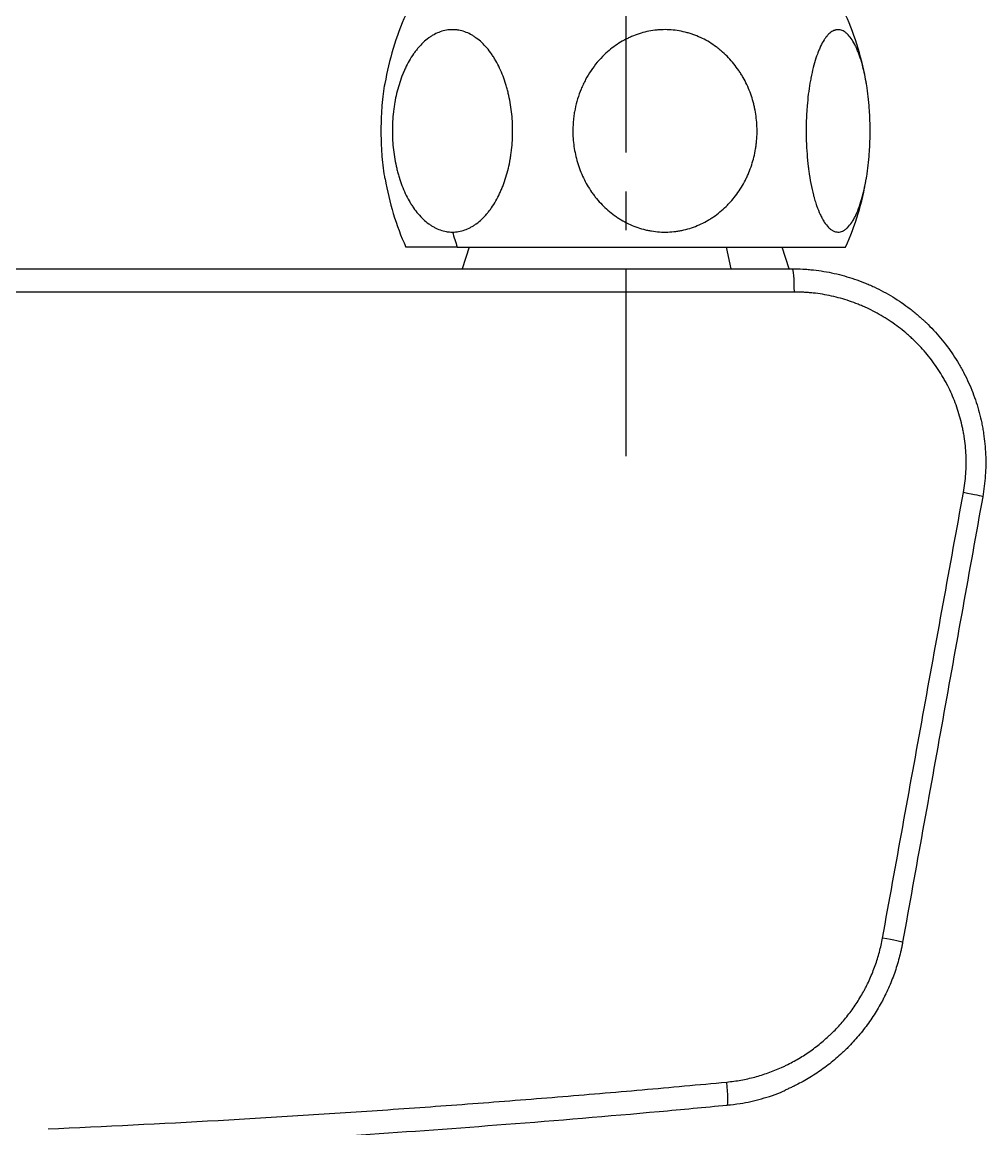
# Model space of a CAD drawing. Extents: x 0 to 1128, y 0 to 827.
# Drawn here: x 296.1 to 358.3, y 610.6 to 682 of the extents above; entities that cross this region are included whole.
import ezdxf

# ---------------------------------------------------------------- set-up
doc = ezdxf.new("R2010")
doc.units = 0
doc.header["$LTSCALE"] = 10
doc.header["$MEASUREMENT"] = 0
doc.linetypes.add('CENTER', pattern=[2, 1.25, -0.25, 0.25, -0.25])
doc.layers.add('1', color=7, linetype='CONTINUOUS')

msp = doc.modelspace()

# ---------------------------------------------------------------- linework, layer by layer
at = {"layer": '1', "color": 1, "linetype": 'CENTER', "lineweight": -3}
msp.add_line((335.049, 706.116), (335.049, 654.017), dxfattribs=at)
at = {"layer": '1', "color": 7, "linetype": 'Continuous', "lineweight": -3}
for p, q in [((324.171, 667.522), (320.849, 667.522)), ((324.171, 667.522), (349.249, 667.522)), ((324.942, 667.522), (324.499, 666.122)), ((341.545, 667.522), (341.83, 666.122)), ((345.599, 666.122), (345.156, 667.522)), ((324.499, 666.122), (341.83, 666.122)), ((341.83, 666.122), (345.599, 666.122))]:
    msp.add_line(p, q, dxfattribs=at)
for centre, start, end in [((337.627, 675.022), 155.91485, 170.42769), ((332.471, 675.022), 9.58356, 24.08515), ((337.627, 675.022), 189.71398, 204.08515), ((332.471, 675.022), 335.91485, 350.30118)]:
    msp.add_arc(centre, 18.378, start, end, dxfattribs=at)
for centre, major_axis, ratio, start_param, end_param in [((337.024, 675.022), (0, -18.378), 0.766044, 5.075757, 5.132754), ((345.8, 664.622), (0, 1.5), 0.09471, 4.712389, 6.283185), ((356.627, 651.676), (1.476, -0.265), 0.027837, 0, 1.417172), ((351.458, 622.924), (1.476, -0.265), 0.021133, 0, 1.453781), ((341.458, 613.633), (0.142, -1.493), 0.081467, 0.001433, 1.563058)]:
    msp.add_ellipse(centre, major_axis=major_axis, ratio=ratio, start_param=start_param, end_param=end_param, dxfattribs=at)
for points, knots in [([(323.865, 681.554), (323.731, 681.554), (323.599, 681.543), (323.337, 681.497), (323.077, 681.429), (322.823, 681.317), (322.666, 681.233), (322.635, 681.216), (322.572, 681.18), (322.541, 681.161), (322.448, 681.103), (322.388, 681.061), (322.208, 680.93), (322.092, 680.834), (321.866, 680.622), (321.757, 680.507), (321.598, 680.321), (321.546, 680.257), (321.444, 680.124), (321.394, 680.055), (321.248, 679.845), (321.155, 679.698), (320.98, 679.392), (320.897, 679.232), (320.78, 678.983), (320.742, 678.898), (320.687, 678.768), (320.669, 678.725), (320.634, 678.637), (320.616, 678.593), (320.531, 678.37), (320.469, 678.189), (320.356, 677.818), (320.253, 677.441), (320.173, 677.048), (320.129, 676.799), (320.121, 676.749), (320.105, 676.648), (320.082, 676.497), (320.063, 676.345), (320.028, 676.041), (319.994, 675.635), (319.982, 675.225), (319.982, 674.917), (319.984, 674.814), (319.988, 674.66), (319.99, 674.608), (319.995, 674.505), (319.997, 674.453), (320.012, 674.195), (320.029, 673.991), (320.076, 673.587), (320.105, 673.387), (320.173, 672.993), (320.214, 672.798), (320.282, 672.508), (320.307, 672.412), (320.346, 672.27), (320.359, 672.222), (320.386, 672.127), (320.4, 672.08), (320.472, 671.847), (320.597, 671.485), (320.741, 671.144), (320.896, 670.814), (320.979, 670.654), (321.111, 670.423), (321.156, 670.347), (321.226, 670.236), (321.25, 670.2), (321.298, 670.128), (321.322, 670.092), (321.444, 669.917), (321.545, 669.786), (321.755, 669.539), (321.864, 669.425), (322.089, 669.213), (322.205, 669.116), (322.356, 669.006), (322.387, 668.984), (322.448, 668.943), (322.54, 668.883), (322.633, 668.828), (322.82, 668.728), (322.947, 668.673), (323.203, 668.582), (323.333, 668.548), (323.498, 668.519), (323.531, 668.514), (323.598, 668.505), (323.631, 668.502), (323.731, 668.493), (323.798, 668.49), (323.865, 668.49)], [0, 0, 0, 0, 0.03125, 0.03125, 0.0625, 0.09375, 0.09375, 0.101562, 0.101562, 0.109375, 0.109375, 0.125, 0.125, 0.15625, 0.15625, 0.1875, 0.1875, 0.203125, 0.203125, 0.21875, 0.21875, 0.25, 0.25, 0.28125, 0.28125, 0.296875, 0.296875, 0.304687, 0.304687, 0.3125, 0.3125, 0.34375, 0.34375, 0.375, 0.40625, 0.40625, 0.414062, 0.414062, 0.421875, 0.4375, 0.4375, 0.46875, 0.5, 0.5, 0.515625, 0.515625, 0.523437, 0.523437, 0.53125, 0.53125, 0.5625, 0.5625, 0.59375, 0.59375, 0.625, 0.625, 0.640625, 0.640625, 0.648437, 0.648437, 0.65625, 0.65625, 0.6875, 0.71875, 0.71875, 0.75, 0.75, 0.765625, 0.765625, 0.773437, 0.773437, 0.78125, 0.78125, 0.8125, 0.8125, 0.84375, 0.84375, 0.875, 0.875, 0.882812, 0.882812, 0.890625, 0.90625, 0.90625, 0.9375, 0.9375, 0.96875, 0.96875, 0.976562, 0.976562, 0.984375, 0.984375, 1, 1, 1, 1]), ([(323.865, 668.49), (323.998, 668.49), (324.131, 668.502), (324.393, 668.547), (324.652, 668.615), (324.906, 668.727), (325.064, 668.811), (325.095, 668.828), (325.158, 668.865), (325.189, 668.883), (325.281, 668.942), (325.342, 668.983), (325.521, 669.114), (325.638, 669.21), (325.863, 669.422), (325.972, 669.537), (326.131, 669.723), (326.183, 669.787), (326.286, 669.92), (326.336, 669.989), (326.482, 670.199), (326.574, 670.346), (326.75, 670.652), (326.832, 670.812), (326.949, 671.062), (326.987, 671.146), (327.042, 671.276), (327.06, 671.319), (327.096, 671.407), (327.113, 671.452), (327.198, 671.674), (327.26, 671.855), (327.374, 672.226), (327.476, 672.604), (327.557, 672.996), (327.6, 673.245), (327.608, 673.296), (327.624, 673.396), (327.647, 673.548), (327.667, 673.699), (327.701, 674.003), (327.736, 674.409), (327.747, 674.819), (327.747, 675.127), (327.746, 675.23), (327.741, 675.385), (327.739, 675.436), (327.735, 675.539), (327.732, 675.591), (327.718, 675.849), (327.7, 676.053), (327.654, 676.457), (327.625, 676.657), (327.556, 677.052), (327.516, 677.247), (327.447, 677.536), (327.423, 677.632), (327.384, 677.775), (327.371, 677.822), (327.343, 677.917), (327.329, 677.964), (327.258, 678.197), (327.133, 678.559), (326.988, 678.9), (326.833, 679.231), (326.75, 679.39), (326.618, 679.621), (326.573, 679.697), (326.503, 679.808), (326.479, 679.845), (326.432, 679.917), (326.408, 679.952), (326.286, 680.127), (326.185, 680.259), (325.975, 680.505), (325.866, 680.619), (325.641, 680.831), (325.524, 680.928), (325.373, 681.038), (325.343, 681.06), (325.282, 681.101), (325.19, 681.162), (325.097, 681.216), (324.909, 681.316), (324.783, 681.372), (324.526, 681.462), (324.396, 681.496), (324.231, 681.525), (324.198, 681.53), (324.132, 681.539), (324.099, 681.542), (323.998, 681.551), (323.932, 681.554), (323.865, 681.554)], [0, 0, 0, 0, 0.03125, 0.03125, 0.0625, 0.09375, 0.09375, 0.101563, 0.101563, 0.109375, 0.109375, 0.125, 0.125, 0.15625, 0.15625, 0.1875, 0.1875, 0.203125, 0.203125, 0.21875, 0.21875, 0.25, 0.25, 0.28125, 0.28125, 0.296875, 0.296875, 0.304688, 0.304688, 0.3125, 0.3125, 0.34375, 0.34375, 0.375, 0.40625, 0.40625, 0.414063, 0.414063, 0.421875, 0.4375, 0.4375, 0.46875, 0.5, 0.5, 0.515625, 0.515625, 0.523438, 0.523438, 0.53125, 0.53125, 0.5625, 0.5625, 0.59375, 0.59375, 0.625, 0.625, 0.640625, 0.640625, 0.648438, 0.648438, 0.65625, 0.65625, 0.6875, 0.71875, 0.71875, 0.75, 0.75, 0.765625, 0.765625, 0.773438, 0.773438, 0.78125, 0.78125, 0.8125, 0.8125, 0.84375, 0.84375, 0.875, 0.875, 0.882813, 0.882813, 0.890625, 0.90625, 0.90625, 0.9375, 0.9375, 0.96875, 0.96875, 0.976563, 0.976563, 0.984375, 0.984375, 1, 1, 1, 1]), ([(331.636, 675.071), (331.635, 674.892), (331.646, 674.536), (331.702, 674.009), (331.765, 673.662), (331.841, 673.317), (331.886, 673.146), (331.95, 672.933), (331.963, 672.89), (331.991, 672.806), (332.005, 672.763), (332.048, 672.637), (332.079, 672.553), (332.175, 672.305), (332.315, 671.982), (332.48, 671.671), (332.656, 671.367), (332.75, 671.219), (332.901, 671.001), (332.953, 670.929), (333.033, 670.823), (333.06, 670.788), (333.116, 670.718), (333.255, 670.545), (333.519, 670.25), (333.773, 670.01), (334.037, 669.781), (334.174, 669.672), (334.387, 669.518), (334.495, 669.443), (334.606, 669.372), (334.681, 669.325), (334.719, 669.302), (334.909, 669.189), (335.219, 669.023), (335.54, 668.887), (335.866, 668.767), (336.032, 668.715), (336.285, 668.648), (336.413, 668.617), (336.542, 668.591), (336.629, 668.575), (336.672, 668.568), (336.89, 668.532), (337.064, 668.512), (337.412, 668.49), (337.76, 668.485), (338.108, 668.513), (338.368, 668.547), (338.455, 668.56), (338.585, 668.584), (338.629, 668.592), (338.715, 668.61), (338.758, 668.619), (338.972, 668.668), (339.14, 668.716), (339.471, 668.826), (339.797, 668.952), (340.112, 669.109), (340.305, 669.217), (340.343, 669.239), (340.42, 669.284), (340.533, 669.352), (340.643, 669.424), (340.861, 669.572), (341.142, 669.783), (341.403, 670.017), (341.593, 670.202), (341.655, 670.265), (341.746, 670.362), (341.776, 670.394), (341.836, 670.46), (341.983, 670.627), (342.12, 670.799), (342.328, 671.084), (342.524, 671.376), (342.696, 671.685), (342.817, 671.922), (342.856, 672.002), (342.912, 672.123), (342.93, 672.164), (342.966, 672.246), (343.053, 672.45), (343.129, 672.658), (343.239, 672.994), (343.336, 673.333), (343.407, 673.68), (343.451, 673.943), (343.464, 674.031), (343.481, 674.164), (343.486, 674.208), (343.496, 674.297), (343.518, 674.519), (343.538, 674.918), (343.526, 675.448), (343.492, 675.799), (343.445, 676.15), (343.414, 676.325), (343.368, 676.544), (343.358, 676.588), (343.338, 676.674), (343.307, 676.804), (343.271, 676.933), (343.197, 677.187), (343.085, 677.522), (342.948, 677.846), (342.798, 678.165), (342.717, 678.321), (342.585, 678.553), (342.54, 678.629), (342.446, 678.78), (342.397, 678.855), (342.247, 679.074), (342.037, 679.357), (341.806, 679.62), (341.565, 679.873), (341.439, 679.995), (341.241, 680.169), (341.14, 680.255), (341.036, 680.337), (340.966, 680.391), (340.93, 680.418), (340.752, 680.549), (340.46, 680.745), (340.155, 680.913), (339.842, 681.066), (339.682, 681.135), (339.437, 681.228), (339.313, 681.272), (339.187, 681.311), (339.102, 681.337), (339.06, 681.349), (338.847, 681.407), (338.676, 681.445), (338.332, 681.505), (337.987, 681.548), (337.638, 681.557), (337.375, 681.551), (337.287, 681.547), (337.155, 681.537), (337.111, 681.534), (337.024, 681.525), (336.98, 681.52), (336.762, 681.494), (336.59, 681.464), (336.249, 681.389), (335.912, 681.298), (335.584, 681.174), (335.381, 681.087), (335.34, 681.069), (335.26, 681.032), (335.14, 680.976), (335.023, 680.915), (334.792, 680.789), (334.643, 680.699), (334.352, 680.504), (334.07, 680.297), (333.805, 680.064), (333.677, 679.941)], [0, 0, 0, 0, 0.015625, 0.03125, 0.046875, 0.046875, 0.0625, 0.0625, 0.066406, 0.066406, 0.070312, 0.070312, 0.078125, 0.078125, 0.09375, 0.109375, 0.109375, 0.125, 0.125, 0.132812, 0.132812, 0.136719, 0.136719, 0.140625, 0.15625, 0.171875, 0.171875, 0.1875, 0.1875, 0.195313, 0.199219, 0.199219, 0.203125, 0.203125, 0.21875, 0.234375, 0.234375, 0.25, 0.25, 0.257813, 0.261719, 0.261719, 0.265625, 0.265625, 0.28125, 0.28125, 0.296875, 0.3125, 0.3125, 0.320313, 0.320313, 0.324219, 0.324219, 0.328125, 0.328125, 0.34375, 0.34375, 0.359375, 0.375, 0.375, 0.378906, 0.378906, 0.382813, 0.390625, 0.390625, 0.40625, 0.421875, 0.421875, 0.429688, 0.429688, 0.433594, 0.433594, 0.4375, 0.453125, 0.453125, 0.46875, 0.484375, 0.484375, 0.492188, 0.492188, 0.496094, 0.496094, 0.5, 0.515625, 0.515625, 0.53125, 0.546875, 0.546875, 0.554688, 0.554688, 0.558594, 0.558594, 0.5625, 0.578125, 0.59375, 0.609375, 0.609375, 0.625, 0.625, 0.628906, 0.628906, 0.632813, 0.640625, 0.640625, 0.65625, 0.671875, 0.671875, 0.6875, 0.6875, 0.695313, 0.695313, 0.703125, 0.703125, 0.71875, 0.734375, 0.734375, 0.75, 0.75, 0.757813, 0.761719, 0.761719, 0.765625, 0.765625, 0.78125, 0.796875, 0.796875, 0.8125, 0.8125, 0.820313, 0.824219, 0.824219, 0.828125, 0.828125, 0.84375, 0.84375, 0.859375, 0.875, 0.875, 0.882813, 0.882813, 0.886719, 0.886719, 0.890625, 0.890625, 0.90625, 0.90625, 0.921875, 0.9375, 0.9375, 0.941406, 0.941406, 0.945313, 0.953125, 0.953125, 0.96875, 0.96875, 0.984375, 1, 1, 1, 1]), ([(350.15, 670.171), (350.214, 670.355), (350.274, 670.549), (350.385, 670.955), (350.437, 671.167), (350.507, 671.498), (350.529, 671.611), (350.561, 671.784), (350.577, 671.871), (350.592, 671.959), (350.602, 672.018), (350.607, 672.048), (350.65, 672.316), (350.683, 672.559), (350.739, 673.052), (350.763, 673.303), (350.791, 673.685), (350.799, 673.814), (350.809, 674.008), (350.812, 674.073), (350.818, 674.203), (350.82, 674.269), (350.831, 674.596), (350.835, 674.856), (350.833, 675.376), (350.827, 675.636), (350.81, 676.024), (350.803, 676.153), (350.791, 676.346), (350.787, 676.411), (350.78, 676.507), (350.777, 676.539), (350.772, 676.604), (350.749, 676.891), (350.72, 677.172), (350.659, 677.66), (350.624, 677.899), (350.564, 678.248), (350.543, 678.363), (350.509, 678.533), (350.498, 678.589), (350.48, 678.673), (350.474, 678.701), (350.462, 678.756), (350.407, 679.005), (350.346, 679.239), (350.231, 679.635), (350.17, 679.822), (350.072, 680.086), (350.038, 680.172), (349.985, 680.295), (349.968, 680.336), (349.941, 680.396), (349.932, 680.415), (349.914, 680.454), (349.904, 680.473), (349.822, 680.644), (349.746, 680.78), (349.589, 681.021), (349.507, 681.126), (349.381, 681.26), (349.339, 681.301), (349.274, 681.355), (349.252, 681.372), (349.208, 681.404), (349.186, 681.419), (349.077, 681.487), (348.989, 681.523), (348.811, 681.559), (348.722, 681.559), (348.621, 681.537), (348.609, 681.535), (348.587, 681.529), (348.553, 681.519), (348.52, 681.507), (348.453, 681.479), (348.409, 681.456), (348.279, 681.373), (348.193, 681.301), (348.088, 681.188), (348.057, 681.153), (348.025, 681.115), (348.005, 681.089), (347.994, 681.076), (347.943, 681.009), (347.902, 680.951), (347.784, 680.767), (347.708, 680.63), (347.599, 680.403), (347.563, 680.324), (347.511, 680.2), (347.494, 680.158), (347.46, 680.071), (347.443, 680.027), (347.361, 679.804), (347.299, 679.614), (347.184, 679.215), (347.131, 679.006), (347.07, 678.732), (347.052, 678.649), (347.034, 678.564), (347.023, 678.507), (347.017, 678.479), (346.989, 678.336), (346.968, 678.22), (346.908, 677.869), (346.873, 677.629), (346.813, 677.139), (346.788, 676.889), (346.762, 676.569), (346.757, 676.505), (346.748, 676.376), (346.735, 676.182), (346.725, 675.987), (346.709, 675.596), (346.703, 675.334), (346.703, 675.071)], [0, 0, 0, 0, 0.03125, 0.03125, 0.0625, 0.0625, 0.078125, 0.078125, 0.085937, 0.089844, 0.089844, 0.09375, 0.09375, 0.125, 0.125, 0.15625, 0.15625, 0.171875, 0.171875, 0.179687, 0.179687, 0.1875, 0.1875, 0.21875, 0.21875, 0.25, 0.25, 0.265625, 0.265625, 0.273437, 0.273437, 0.277344, 0.277344, 0.28125, 0.3125, 0.3125, 0.34375, 0.34375, 0.359375, 0.359375, 0.367187, 0.367187, 0.371094, 0.371094, 0.375, 0.40625, 0.40625, 0.4375, 0.4375, 0.453125, 0.453125, 0.460937, 0.460937, 0.464844, 0.464844, 0.46875, 0.46875, 0.5, 0.5, 0.53125, 0.53125, 0.546875, 0.546875, 0.554687, 0.554687, 0.5625, 0.5625, 0.59375, 0.59375, 0.625, 0.625, 0.628906, 0.628906, 0.632812, 0.640625, 0.640625, 0.65625, 0.65625, 0.6875, 0.6875, 0.695312, 0.699219, 0.699219, 0.703125, 0.703125, 0.71875, 0.71875, 0.75, 0.75, 0.765625, 0.765625, 0.773437, 0.773437, 0.78125, 0.78125, 0.8125, 0.8125, 0.84375, 0.84375, 0.851562, 0.855469, 0.855469, 0.859375, 0.859375, 0.875, 0.875, 0.90625, 0.90625, 0.9375, 0.9375, 0.945312, 0.945312, 0.953125, 0.96875, 0.96875, 1, 1, 1, 1]), ([(333.677, 679.941), (333.513, 679.784), (333.359, 679.619), (333.071, 679.276), (332.936, 679.097), (332.685, 678.726), (332.568, 678.534), (332.434, 678.284), (332.408, 678.234), (332.357, 678.133), (332.332, 678.081), (332.259, 677.927), (332.213, 677.824), (332.083, 677.511), (332.007, 677.299), (331.876, 676.868), (331.821, 676.65), (331.754, 676.317), (331.734, 676.205), (331.708, 676.036), (331.701, 675.98), (331.686, 675.867), (331.68, 675.81), (331.65, 675.527), (331.638, 675.299), (331.636, 675.071)], [0, 0, 0, 0, 0.125, 0.125, 0.25, 0.25, 0.375, 0.375, 0.40625, 0.40625, 0.4375, 0.4375, 0.5, 0.5, 0.625, 0.625, 0.75, 0.75, 0.8125, 0.8125, 0.84375, 0.84375, 0.875, 0.875, 1, 1, 1, 1]), ([(319.513, 671.919), (319.509, 671.942), (319.505, 671.965), (319.496, 672.018), (319.491, 672.048), (319.448, 672.316), (319.415, 672.559), (319.359, 673.052), (319.335, 673.303), (319.307, 673.685), (319.299, 673.814), (319.289, 674.008), (319.286, 674.073), (319.28, 674.203), (319.277, 674.269), (319.266, 674.596), (319.263, 674.856), (319.265, 675.376), (319.271, 675.636), (319.288, 676.024), (319.295, 676.153), (319.307, 676.346), (319.311, 676.411), (319.318, 676.507), (319.32, 676.539), (319.325, 676.604), (319.349, 676.891), (319.378, 677.172), (319.437, 677.645), (319.47, 677.869), (319.506, 678.088)], [0, 0, 0, 0, 0.01207, 0.01207, 0.027386, 0.027386, 0.14992, 0.14992, 0.272454, 0.272454, 0.333721, 0.333721, 0.364355, 0.364355, 0.394988, 0.394988, 0.517522, 0.517522, 0.640056, 0.640056, 0.701323, 0.701323, 0.731957, 0.731957, 0.747274, 0.747274, 0.76259, 0.885124, 0.885124, 1, 1, 1, 1]), ([(346.703, 675.071), (346.702, 674.768), (346.708, 674.469), (346.733, 673.875), (346.752, 673.582), (346.79, 673.146), (346.804, 673.002), (346.824, 672.822), (346.828, 672.786), (346.837, 672.715), (346.849, 672.608), (346.863, 672.503), (346.911, 672.154), (346.955, 671.885), (347.056, 671.366), (347.112, 671.115), (347.182, 670.845), (347.19, 670.815), (347.206, 670.756), (347.214, 670.727), (347.239, 670.639), (347.255, 670.581), (347.306, 670.412), (347.341, 670.303), (347.45, 669.989), (347.528, 669.795), (347.652, 669.53), (347.694, 669.445), (347.749, 669.345), (347.76, 669.326), (347.782, 669.287), (347.793, 669.268), (347.827, 669.211), (347.85, 669.175), (347.963, 669.001), (348.057, 668.883), (348.202, 668.74), (348.251, 668.697), (348.351, 668.624), (348.401, 668.593), (348.504, 668.542), (348.606, 668.504), (348.708, 668.491), (348.861, 668.489), (348.964, 668.511), (349.078, 668.564), (349.091, 668.571), (349.117, 668.584), (349.129, 668.591), (349.167, 668.613), (349.193, 668.63), (349.268, 668.683), (349.317, 668.724), (349.463, 668.864), (349.558, 668.979), (349.661, 669.134), (349.672, 669.152), (349.695, 669.187), (349.706, 669.206), (349.74, 669.261), (349.763, 669.3), (349.829, 669.418), (349.871, 669.501), (349.996, 669.765), (350.075, 669.959), (350.15, 670.171)], [0, 0, 0, 0, 0.0625, 0.0625, 0.125, 0.125, 0.15625, 0.15625, 0.164062, 0.164062, 0.171875, 0.1875, 0.1875, 0.25, 0.25, 0.3125, 0.3125, 0.320312, 0.320312, 0.328125, 0.328125, 0.34375, 0.34375, 0.375, 0.375, 0.4375, 0.4375, 0.46875, 0.46875, 0.476562, 0.476562, 0.484375, 0.484375, 0.5, 0.5, 0.5625, 0.5625, 0.59375, 0.59375, 0.625, 0.625, 0.65625, 0.6875, 0.6875, 0.75, 0.75, 0.757812, 0.757812, 0.765625, 0.765625, 0.78125, 0.78125, 0.8125, 0.8125, 0.875, 0.875, 0.882812, 0.882812, 0.890625, 0.890625, 0.90625, 0.90625, 0.9375, 0.9375, 1, 1, 1, 1]), ([(260.049, 666.122), (263.626, 666.122), (267.203, 666.122), (272.568, 666.122), (274.356, 666.122), (277.932, 666.122), (279.72, 666.122), (285.084, 666.122), (288.66, 666.122), (295.81, 666.122), (299.384, 666.122), (304.745, 666.122), (306.531, 666.122), (310.104, 666.122), (311.891, 666.122), (315.463, 666.122), (317.249, 666.122), (320.821, 666.122), (322.606, 666.122), (326.177, 666.122), (327.962, 666.122), (331.532, 666.122), (333.316, 666.122), (336.885, 666.122), (338.668, 666.122), (341.344, 666.122), (342.235, 666.122), (344.018, 666.122), (344.909, 666.122), (345.8, 666.122)], [0, 0, 0, 0, 0.125, 0.125, 0.1875, 0.1875, 0.25, 0.25, 0.375, 0.375, 0.5, 0.5, 0.5625, 0.5625, 0.625, 0.625, 0.6875, 0.6875, 0.75, 0.75, 0.8125, 0.8125, 0.875, 0.875, 0.9375, 0.9375, 0.96875, 0.96875, 1, 1, 1, 1]), ([(345.8, 666.122), (346.03, 666.122), (346.259, 666.116), (346.603, 666.097), (346.717, 666.089), (346.946, 666.07), (347.059, 666.059), (347.626, 665.996), (348.074, 665.922), (348.957, 665.725), (349.393, 665.603), (350.037, 665.384), (350.251, 665.305), (350.568, 665.178), (350.674, 665.134), (350.884, 665.042), (350.989, 664.995), (351.506, 664.753), (351.906, 664.539), (352.68, 664.069), (353.053, 663.813), (353.593, 663.399), (353.858, 663.184), (354.115, 662.957), (354.242, 662.841), (354.284, 662.803), (354.368, 662.724), (354.41, 662.685), (354.781, 662.329), (355.092, 661.996), (355.674, 661.301), (355.946, 660.939), (356.324, 660.372), (356.506, 660.083), (356.705, 659.735), (356.787, 659.584), (356.841, 659.483), (356.868, 659.432), (357.106, 658.974), (357.293, 658.558), (357.621, 657.711), (357.762, 657.28), (357.938, 656.621), (357.99, 656.399), (358.06, 656.063), (358.093, 655.894), (358.122, 655.725), (358.141, 655.611), (358.15, 655.554), (358.228, 655.043), (358.271, 654.588), (358.309, 653.679), (358.302, 653.225), (358.24, 652.317), (358.185, 651.864), (358.103, 651.41)], [0, 0, 0, 0, 0.03125, 0.03125, 0.046875, 0.046875, 0.0625, 0.0625, 0.125, 0.125, 0.1875, 0.1875, 0.21875, 0.21875, 0.234375, 0.234375, 0.25, 0.25, 0.3125, 0.3125, 0.375, 0.375, 0.40625, 0.421875, 0.421875, 0.429688, 0.429688, 0.4375, 0.4375, 0.5, 0.5, 0.5625, 0.5625, 0.59375, 0.609375, 0.617188, 0.617188, 0.625, 0.625, 0.6875, 0.6875, 0.75, 0.75, 0.78125, 0.78125, 0.796875, 0.804688, 0.804688, 0.8125, 0.8125, 0.875, 0.875, 0.9375, 0.9375, 1, 1, 1, 1]), ([(345.942, 664.622), (345.05, 664.622), (344.157, 664.622), (342.371, 664.622), (341.478, 664.622), (338.799, 664.622), (337.012, 664.622), (333.438, 664.622), (331.65, 664.622), (328.075, 664.622), (326.287, 664.622), (322.71, 664.622), (320.921, 664.622), (317.344, 664.622), (315.555, 664.622), (311.977, 664.622), (310.187, 664.622), (306.608, 664.622), (304.819, 664.622), (299.449, 664.622), (295.869, 664.622), (288.707, 664.622), (285.126, 664.622), (279.753, 664.622), (277.962, 664.622), (274.38, 664.622), (272.588, 664.622), (267.214, 664.622), (263.632, 664.622), (260.049, 664.622)], [0, 0, 0, 0, 0.03125, 0.03125, 0.0625, 0.0625, 0.125, 0.125, 0.1875, 0.1875, 0.25, 0.25, 0.3125, 0.3125, 0.375, 0.375, 0.4375, 0.4375, 0.5, 0.5, 0.625, 0.625, 0.75, 0.75, 0.8125, 0.8125, 0.875, 0.875, 1, 1, 1, 1]), ([(356.86, 651.676), (356.933, 652.076), (356.983, 652.477), (357.038, 653.279), (357.043, 653.68), (357.009, 654.483), (356.97, 654.885), (356.9, 655.337), (356.892, 655.387), (356.875, 655.487), (356.848, 655.637), (356.819, 655.786), (356.755, 656.082), (356.708, 656.278), (356.55, 656.86), (356.423, 657.24), (356.129, 657.986), (355.961, 658.352), (355.748, 658.756), (355.724, 658.801), (355.675, 658.89), (355.601, 659.022), (355.525, 659.153), (355.369, 659.413), (355.261, 659.582), (354.923, 660.08), (354.681, 660.398), (354.162, 661.008), (353.886, 661.3), (353.519, 661.647), (353.444, 661.715), (353.294, 661.85), (353.218, 661.917), (352.987, 662.112), (352.831, 662.237), (352.352, 662.6), (352.021, 662.824), (351.336, 663.236), (350.982, 663.424), (350.57, 663.614), (350.525, 663.635), (350.432, 663.676), (350.386, 663.697), (350.247, 663.756), (350.153, 663.795), (349.872, 663.907), (349.684, 663.976), (349.114, 664.168), (348.729, 664.275), (347.949, 664.447), (347.554, 664.512), (347.054, 664.567), (346.953, 664.577), (346.752, 664.593), (346.651, 664.6), (346.347, 664.617), (346.145, 664.622), (345.942, 664.622)], [0, 0, 0, 0, 0.0625, 0.0625, 0.125, 0.125, 0.1875, 0.1875, 0.195312, 0.195312, 0.203125, 0.21875, 0.21875, 0.25, 0.25, 0.3125, 0.3125, 0.375, 0.375, 0.382813, 0.382813, 0.390625, 0.40625, 0.40625, 0.4375, 0.4375, 0.5, 0.5, 0.5625, 0.5625, 0.578125, 0.578125, 0.59375, 0.59375, 0.625, 0.625, 0.6875, 0.6875, 0.75, 0.75, 0.757813, 0.757813, 0.765625, 0.765625, 0.78125, 0.78125, 0.8125, 0.8125, 0.875, 0.875, 0.9375, 0.9375, 0.953125, 0.953125, 0.96875, 0.96875, 1, 1, 1, 1]), ([(351.636, 622.924), (352.504, 627.716), (353.374, 632.509), (354.679, 639.697), (355.115, 642.093), (355.987, 646.885), (356.423, 649.28), (356.86, 651.676)], [0, 0, 0, 0, 0.5, 0.5, 0.75, 0.75, 1, 1, 1, 1]), ([(358.103, 651.41), (357.672, 649.015), (357.242, 646.619), (356.38, 641.827), (355.95, 639.431), (354.657, 632.243), (353.796, 627.451), (352.934, 622.658)], [0, 0, 0, 0, 0.25, 0.25, 0.5, 0.5, 1, 1, 1, 1]), ([(341.581, 613.633), (341.888, 613.662), (342.192, 613.704), (342.793, 613.812), (343.387, 613.944), (343.969, 614.124), (344.543, 614.329), (344.827, 614.443), (345.178, 614.601), (345.248, 614.634), (345.388, 614.7), (345.457, 614.734), (345.662, 614.837), (345.798, 614.908), (346.199, 615.13), (346.72, 615.446), (347.214, 615.803), (347.693, 616.18), (347.926, 616.378), (348.209, 616.64), (348.265, 616.692), (348.376, 616.8), (348.431, 616.854), (348.594, 617.017), (348.7, 617.128), (349.011, 617.466), (349.405, 617.931), (349.761, 618.425), (350.098, 618.934), (350.256, 619.196), (350.442, 619.533), (350.478, 619.601), (350.55, 619.737), (350.585, 619.806), (350.689, 620.013), (350.755, 620.152), (350.944, 620.573), (351.173, 621.141), (351.355, 621.726), (351.513, 622.319), (351.581, 622.619), (351.636, 622.924)], [0, 0, 0, 0, 0.0625, 0.0625, 0.125, 0.1875, 0.1875, 0.25, 0.25, 0.265625, 0.265625, 0.28125, 0.28125, 0.3125, 0.3125, 0.375, 0.4375, 0.4375, 0.5, 0.5, 0.515625, 0.515625, 0.53125, 0.53125, 0.5625, 0.5625, 0.625, 0.6875, 0.6875, 0.75, 0.75, 0.765625, 0.765625, 0.78125, 0.78125, 0.8125, 0.8125, 0.875, 0.9375, 0.9375, 1, 1, 1, 1]), ([(352.934, 622.658), (352.934, 622.656), (352.933, 622.653), (352.932, 622.648), (352.931, 622.639), (352.927, 622.621), (352.921, 622.583), (352.906, 622.508), (352.877, 622.358), (352.85, 622.231), (352.794, 621.976), (352.752, 621.807), (352.619, 621.305), (352.415, 620.644), (352.158, 620.001), (351.945, 619.525), (351.871, 619.368), (351.755, 619.134), (351.715, 619.056), (351.634, 618.901), (351.593, 618.825), (351.384, 618.444), (351.206, 618.147), (350.827, 617.571), (350.426, 617.011), (349.98, 616.484), (349.629, 616.102), (349.45, 615.913), (349.263, 615.73), (349.138, 615.609), (349.075, 615.549), (348.756, 615.253), (348.492, 615.028), (347.95, 614.602), (347.392, 614.198), (346.803, 613.841), (346.35, 613.59), (346.12, 613.469), (345.885, 613.355), (345.728, 613.28), (345.649, 613.243), (345.494, 613.173), (345.417, 613.14), (345.341, 613.107)], [0, 0, 0, 0, 0.000638, 0.000638, 0.001277, 0.002553, 0.005107, 0.010213, 0.020426, 0.040852, 0.040852, 0.081704, 0.081704, 0.163409, 0.245113, 0.245113, 0.285965, 0.285965, 0.306391, 0.306391, 0.326817, 0.326817, 0.408522, 0.408522, 0.490226, 0.57193, 0.57193, 0.612783, 0.633209, 0.633209, 0.653635, 0.653635, 0.735339, 0.735339, 0.817044, 0.898748, 0.898748, 0.9396, 0.960026, 0.960026, 0.980452, 0.980452, 1, 1, 1, 1]), ([(297.744, 610.611), (301.407, 610.771), (305.068, 610.955), (310.556, 611.264), (312.385, 611.373), (316.041, 611.602), (317.868, 611.722), (321.522, 611.974), (323.348, 612.105), (326.999, 612.38), (328.824, 612.523), (332.471, 612.82), (334.295, 612.974), (337.939, 613.295), (339.761, 613.461), (341.581, 613.633)], [0, 0, 0, 0, 0.25, 0.25, 0.375, 0.375, 0.5, 0.5, 0.625, 0.625, 0.75, 0.75, 0.875, 0.875, 1, 1, 1, 1]), ([(341.6, 612.152), (341.879, 612.173), (342.624, 612.256), (343.836, 612.546), (344.814, 612.845), (345.306, 613.085), (345.353, 613.108)], [0, 0, 0, 0, 0.21591, 0.57808, 0.959629, 1, 1, 1, 1]), ([(297.772, 609.112), (301.222, 609.263), (307.957, 609.598), (317.806, 610.201), (327.505, 610.905), (335.381, 611.56), (340.136, 612.003), (341.6, 612.144)], [0, 0, 0, 0, 0.235476, 0.460052, 0.673358, 0.899418, 1, 1, 1, 1])]:
    msp.add_open_spline(points, degree=3, knots=knots, dxfattribs=at)

doc.saveas('drawing.dxf')
